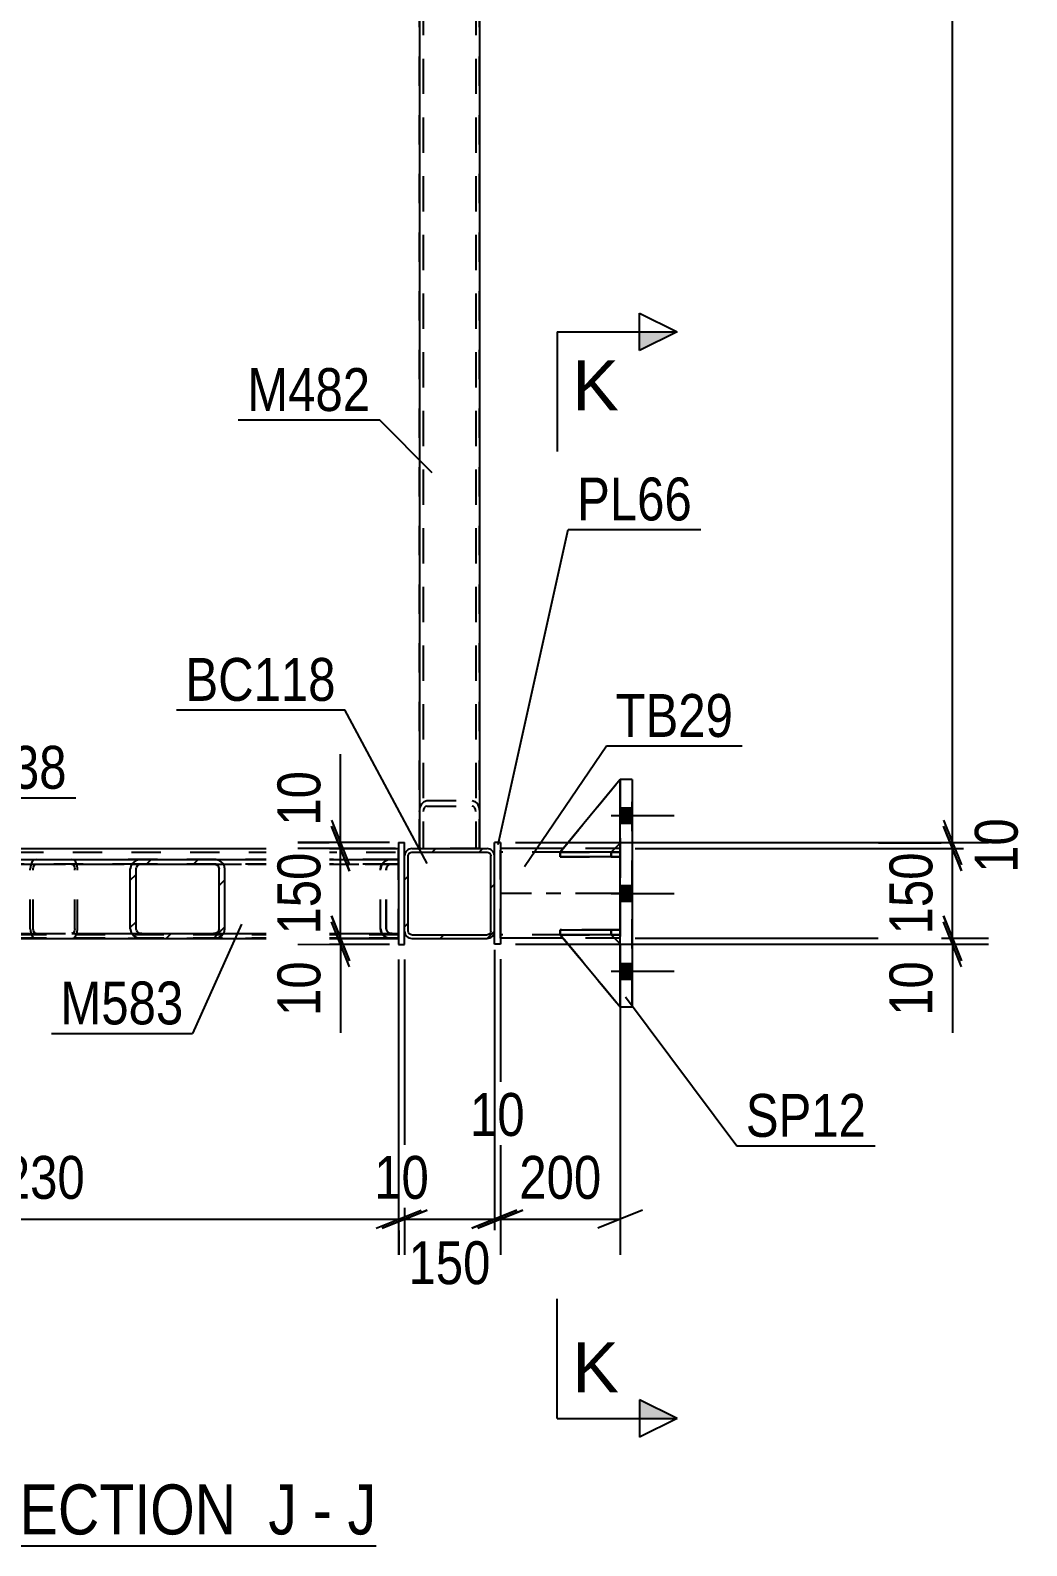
# Model space of a CAD drawing. Header units: millimetres. Extents: x -815 to 374, y -743 to 98.
# Drawn here: x 55.1 to 121.6, y -500.2 to -399 of the extents above; entities that cross this region are included whole.
import ezdxf

# ---------------------------------------------------------------- set-up
doc = ezdxf.new("R2010")
doc.units = ezdxf.units.MM
doc.linetypes.add('DXK_LINE_DOT2', pattern=[3.9198, 1.9599, -1.9599])
doc.linetypes.add('DXK_LINE_DOT3', pattern=[5.9187, 2.979, -0.9799, 0.9799, -0.9799])
doc.styles.add('Arial', font='ARIAL.TTF', dxfattribs={"height": 0.2})
doc.styles.add('Arial Narrow', font='ARIALN.TTF', dxfattribs={"height": 0.2})

# ---------------------------------------------------------------- blocks, each defined once
blk = doc.blocks.new('Unknown-232933173-20 - 12303')
at = {"color": 6, "linetype": 'Continuous'}
blk.add_line((51.8, -500.19), (78.17, -500.19), dxfattribs=at)
at = {"color": 0, "linetype": 'Continuous'}
for points in [[(69.91, -499.44), (69.91, -495.94), (51.8, -495.94), (51.8, -499.44)], [(72.87, -499.44), (72.87, -495.94), (70.96, -495.94), (70.96, -499.44)], [(75.2, -499.44), (75.2, -495.94), (73.92, -495.94), (73.92, -499.44)], [(78.17, -499.44), (78.17, -495.94), (76.25, -495.94), (76.25, -499.44)]]:
    blk.add_wipeout(points, dxfattribs=at)
at = {"color": 7, "linetype": 'Continuous', "style": 'Arial Narrow'}
for s, p in [('SECTION ', (51.8, -499.44)), ('J', (70.96, -499.44)), ('J', (76.25, -499.44)), ('-', (73.92, -499.44))]:
    blk.add_text(s, height=3.34, dxfattribs=at).set_placement(p)
blk = doc.blocks.new('Bolt-232933173-12363 - 12303')
at = {"linetype": 'Continuous'}
for points in [[(95.26, -451.94), (95.26, -450.9), (94.46, -450.9), (94.46, -451.94)], [(95.26, -451.94), (95.26, -450.9), (94.46, -450.9), (94.46, -451.94)], [(95.26, -451.94), (95.26, -450.9), (94.46, -450.9), (94.46, -451.94)], [(95.26, -457.14), (95.26, -456.1), (94.46, -456.1), (94.46, -457.14)], [(95.26, -457.14), (95.26, -456.1), (94.46, -456.1), (94.46, -457.14)], [(95.26, -462.34), (95.26, -461.3), (94.46, -461.3), (94.46, -462.34)], [(95.26, -462.34), (95.26, -461.3), (94.46, -461.3), (94.46, -462.34)], [(95.26, -462.34), (95.26, -461.3), (94.46, -461.3), (94.46, -462.34)]]:
    blk.add_hatch(color=1, dxfattribs=at).paths.add_polyline_path(points)
at = {"color": 1, "linetype": 'Continuous'}
for p, q in [((93.86, -451.42), (98.06, -451.42)), ((93.86, -451.42), (98.06, -451.42)), ((93.86, -451.42), (98.06, -451.42)), ((94.46, -450.9), (95.26, -450.9)), ((94.46, -450.9), (95.26, -450.9)), ((94.46, -450.9), (95.26, -450.9)), ((94.46, -451.94), (95.26, -451.94)), ((94.46, -451.94), (95.26, -451.94)), ((94.46, -451.94), (95.26, -451.94)), ((94.46, -456.1), (95.26, -456.1)), ((94.46, -456.1), (95.26, -456.1)), ((93.86, -456.62), (98.06, -456.62)), ((93.86, -456.62), (98.06, -456.62)), ((94.46, -457.14), (95.26, -457.14)), ((94.46, -457.14), (95.26, -457.14)), ((94.46, -461.3), (95.26, -461.3)), ((94.46, -461.3), (95.26, -461.3)), ((94.46, -461.3), (95.26, -461.3)), ((93.86, -461.82), (98.06, -461.82)), ((93.86, -461.82), (98.06, -461.82)), ((93.86, -461.82), (98.06, -461.82)), ((94.46, -462.34), (95.26, -462.34)), ((94.46, -462.34), (95.26, -462.34)), ((94.46, -462.34), (95.26, -462.34))]:
    blk.add_line(p, q, dxfattribs=at)
blk = doc.blocks.new('Part-232933173-12570 - 12303')
at = {"color": 2, "linetype": 'Continuous'}
for p, q in [((95.26, -449.02), (94.46, -449.02)), ((94.46, -464.22), (94.46, -449.02)), ((95.26, -449.02), (95.26, -464.22)), ((95.26, -464.22), (94.46, -464.22))]:
    blk.add_line(p, q, dxfattribs=at)
at = {"color": 7, "linetype": 'DXK_LINE_DOT2'}
for p, q in [((94.46, -449.02), (94.46, -464.22)), ((95.26, -464.22), (95.26, -449.02))]:
    blk.add_line(p, q, dxfattribs=at)
blk = doc.blocks.new('Part-232933173-12398 - 12303')
at = {"linetype": 'Continuous'}
h = blk.add_hatch(dxfattribs=at)
h.set_pattern_fill('', scale=0.7, style=0, pattern_type=0)
h.set_pattern_definition([(45, (67.2905, -459.6259), (-1.57154, 1.57154), [])])
h.paths.add_polyline_path([(62.5, -459.63), (67.29, -459.63), (67.58, -459.58), (67.83, -459.44), (68, -459.23), (68.06, -458.99), (68.06, -454.99), (68, -454.74), (67.83, -454.53), (67.58, -454.39), (67.29, -454.35), (62.5, -454.35), (62.21, -454.39), (61.96, -454.53), (61.8, -454.74), (61.74, -454.99), (61.74, -458.99), (61.8, -459.23), (61.96, -459.44), (62.21, -459.58)])
h.paths.add_polyline_path([(62.15, -459.11), (62.12, -458.99), (62.12, -454.99), (62.15, -454.86), (62.23, -454.76), (62.36, -454.69), (62.5, -454.67), (67.29, -454.67), (67.44, -454.69), (67.56, -454.76), (67.64, -454.86), (67.67, -454.99), (67.67, -458.99), (67.64, -459.11), (67.56, -459.21), (67.44, -459.28), (67.29, -459.31), (62.5, -459.31), (62.36, -459.28), (62.23, -459.21)])
at = {"color": 2, "linetype": 'Continuous'}
for p, q in [((30.46, -454.35), (42.83, -454.35)), ((54.68, -454.35), (62.5, -454.35)), ((62.5, -454.35), (62.21, -454.39)), ((62.5, -454.35), (67.29, -454.35)), ((67.58, -454.39), (67.29, -454.35)), ((61.8, -454.74), (61.74, -454.99)), ((61.74, -458.99), (61.74, -454.99)), ((62.12, -454.99), (62.15, -454.86)), ((62.12, -458.99), (62.12, -454.99)), ((62.36, -454.69), (62.5, -454.67)), ((62.5, -454.67), (67.29, -454.67)), ((67.29, -454.67), (67.44, -454.69)), ((67.64, -454.86), (67.67, -454.99)), ((67.67, -458.99), (67.67, -454.99)), ((68.06, -454.99), (68, -454.74)), ((68.06, -458.99), (68.06, -454.99)), ((61.74, -458.99), (61.8, -459.23)), ((62.15, -459.11), (62.12, -458.99)), ((62.5, -459.31), (62.36, -459.28)), ((62.5, -459.31), (67.29, -459.31)), ((67.44, -459.28), (67.29, -459.31)), ((67.67, -458.99), (67.64, -459.11)), ((68, -459.23), (68.06, -458.99)), ((30.46, -459.63), (42.83, -459.63)), ((54.68, -459.63), (62.5, -459.63)), ((62.21, -459.58), (62.5, -459.63)), ((62.5, -459.63), (67.29, -459.63)), ((67.29, -459.63), (67.58, -459.58))]:
    blk.add_line(p, q, dxfattribs=at)
at = {"color": 7, "linetype": 'DXK_LINE_DOT2'}
for p, q in [((30.46, -454.35), (30.46, -459.63)), ((30.46, -454.35), (67.29, -454.35)), ((30.91, -454.35), (31.2, -454.39)), ((42.83, -454.35), (54.68, -454.35)), ((62.5, -454.67), (30.46, -454.67)), ((30.46, -454.67), (30.46, -454.67)), ((30.46, -454.67), (30.91, -454.67)), ((30.91, -454.67), (67.29, -454.67)), ((31.05, -454.69), (30.91, -454.67)), ((31.29, -454.99), (31.26, -454.86)), ((31.29, -458.99), (31.29, -454.99)), ((31.62, -454.74), (31.67, -454.99)), ((31.67, -458.99), (31.67, -454.99)), ((30.46, -459.31), (67.29, -459.31)), ((30.46, -459.31), (62.5, -459.31)), ((30.91, -459.31), (31.05, -459.28)), ((31.26, -459.11), (31.29, -458.99)), ((31.67, -458.99), (31.62, -459.23)), ((30.46, -459.63), (30.91, -459.63)), ((31.2, -459.58), (30.91, -459.63)), ((30.91, -459.63), (67.29, -459.63)), ((42.83, -459.63), (54.68, -459.63))]:
    blk.add_line(p, q, dxfattribs=at)
for centre, radius, start, end in [((30.98, -455.08), 0.716, 27.9463, 72.2988), ((30.95, -455.03), 0.358, 27.9463, 72.2988), ((30.98, -458.9), 0.716, 287.7012, 332.0537)]:
    blk.add_arc(centre, radius, start, end, dxfattribs=at)
at = {"color": 2, "linetype": 'Continuous'}
for centre, radius, start, end in [((62.43, -455.08), 0.716, 107.7012, 152.0537), ((67.37, -455.08), 0.716, 27.9463, 72.2988), ((62.46, -455.03), 0.358, 107.7012, 152.0537), ((67.33, -455.03), 0.358, 27.9463, 72.2988), ((62.43, -458.9), 0.716, 207.9463, 252.2988), ((62.46, -458.94), 0.358, 207.9463, 252.2988), ((67.33, -458.94), 0.358, 287.7012, 332.0537), ((67.37, -458.9), 0.716, 287.7012, 332.0537)]:
    blk.add_arc(centre, radius, start, end, dxfattribs=at)
blk = doc.blocks.new('Part-232933173-12400 - 12303')
at = {"color": 7, "linetype": 'DXK_LINE_DOT2'}
for p, q in [((79.23, -454.35), (60.87, -454.35)), ((65.66, -454.35), (79.66, -454.35)), ((79.23, -454.35), (78.93, -454.39)), ((79.66, -454.35), (79.23, -454.35)), ((79.66, -459.63), (79.66, -454.35)), ((79.23, -454.67), (60.87, -454.67)), ((65.66, -454.67), (79.66, -454.67)), ((78.52, -454.74), (78.46, -454.99)), ((78.46, -458.99), (78.46, -454.99)), ((78.84, -454.99), (78.87, -454.86)), ((78.84, -458.99), (78.84, -454.99)), ((79.08, -454.69), (79.23, -454.67)), ((79.66, -454.67), (79.23, -454.67)), ((79.66, -454.67), (79.66, -454.67)), ((60.87, -459.31), (79.66, -459.31)), ((65.66, -459.31), (79.66, -459.31)), ((78.46, -458.99), (78.52, -459.23)), ((78.87, -459.11), (78.84, -458.99)), ((79.23, -459.31), (79.08, -459.28)), ((79.23, -459.63), (60.87, -459.63)), ((65.66, -459.63), (79.66, -459.63)), ((78.93, -459.58), (78.99, -459.59)), ((78.99, -459.59), (79.23, -459.63)), ((79.66, -459.63), (79.23, -459.63)), ((79.66, -459.63), (79.66, -459.63))]:
    blk.add_line(p, q, dxfattribs=at)
for centre, radius, start, end in [((79.15, -455.08), 0.716, 107.7012, 152.0537), ((79.19, -455.03), 0.358, 107.7012, 152.0537), ((79.15, -458.9), 0.716, 207.9463, 252.2988), ((79.19, -458.94), 0.358, 207.9463, 252.2988)]:
    blk.add_arc(centre, radius, start, end, dxfattribs=at)
blk = doc.blocks.new('Part-232933173-12408 - 12303')
at = {"color": 2, "linetype": 'Continuous'}
blk.add_line((30.46, -453.62), (79.66, -453.62), dxfattribs=at)
at = {"color": 7, "linetype": 'DXK_LINE_DOT2'}
for p, q in [((30.46, -453.62), (30.46, -453.62)), ((30.46, -453.62), (30.46, -453.62)), ((30.46, -459.62), (30.46, -453.62)), ((30.46, -459.62), (30.46, -453.62)), ((30.46, -453.86), (79.66, -453.86)), ((79.66, -453.62), (79.66, -453.62)), ((79.66, -453.62), (79.66, -459.62)), ((79.66, -459.62), (79.66, -453.62)), ((79.66, -453.86), (79.66, -453.86)), ((79.66, -459.38), (30.46, -459.38)), ((79.66, -459.38), (79.66, -459.38)), ((79.66, -459.62), (30.46, -459.62)), ((79.66, -459.62), (79.66, -459.62))]:
    blk.add_line(p, q, dxfattribs=at)
blk = doc.blocks.new('Part-232933173-12413 - 12303')
at = {"color": 7, "linetype": 'DXK_LINE_DOT2'}
for p, q in [((81.06, -453.63), (81.06, -369.51)), ((81.3, -369.51), (81.3, -453.63)), ((84.82, -369.51), (84.82, -453.63)), ((85.06, -453.63), (85.06, -369.51)), ((81.06, -453.63), (85.06, -453.63))]:
    blk.add_line(p, q, dxfattribs=at)
blk = doc.blocks.new('Part-232933173-12557 - 12303')
at = {"color": 2, "linetype": 'Continuous'}
for p, q in [((86.06, -453.22), (86.06, -453.22)), ((86.46, -453.22), (86.06, -453.22)), ((86.06, -454.11), (86.06, -453.22)), ((86.46, -453.22), (86.46, -453.22)), ((86.46, -453.22), (86.46, -460.02)), ((86.06, -460.02), (86.06, -459.15)), ((86.06, -460.02), (86.06, -460.02)), ((86.46, -460.02), (86.06, -460.02)), ((86.46, -460.02), (86.46, -460.02))]:
    blk.add_line(p, q, dxfattribs=at)
at = {"color": 7, "linetype": 'DXK_LINE_DOT2'}
for p, q in [((86.06, -460.02), (86.06, -453.22)), ((86.46, -453.22), (86.46, -460.02)), ((86.06, -459.15), (86.06, -454.11))]:
    blk.add_line(p, q, dxfattribs=at)
blk = doc.blocks.new('Part-232933173-12422 - 12303')
at = {"color": 7, "linetype": 'DXK_LINE_DOT2'}
for p, q in [((81.3, -334.63), (81.3, -453.63)), ((84.82, -334.63), (84.82, -453.63)), ((81.06, -451.16), (81.1, -450.88)), ((81.1, -450.88), (81.2, -450.64)), ((81.2, -450.64), (81.36, -450.48)), ((81.32, -451.02), (81.3, -451.16)), ((81.37, -450.9), (81.32, -451.02)), ((81.36, -450.48), (81.54, -450.42)), ((81.45, -450.82), (81.37, -450.9)), ((81.54, -450.79), (81.45, -450.82)), ((81.54, -450.42), (84.58, -450.42)), ((81.54, -450.79), (84.58, -450.79)), ((84.58, -450.42), (84.76, -450.48)), ((84.67, -450.82), (84.58, -450.79)), ((84.75, -450.9), (84.67, -450.82)), ((84.8, -451.02), (84.75, -450.9)), ((84.76, -450.48), (84.92, -450.64)), ((84.82, -451.16), (84.8, -451.02)), ((84.92, -450.64), (85.02, -450.88)), ((85.02, -450.88), (85.06, -451.16)), ((85.06, -453.63), (81.06, -453.63))]:
    blk.add_line(p, q, dxfattribs=at)
at = {"color": 2, "linetype": 'Continuous'}
for p, q in [((81.06, -385.21), (81.06, -453.63)), ((85.06, -385.21), (85.06, -453.63))]:
    blk.add_line(p, q, dxfattribs=at)
blk = doc.blocks.new('Part-232933173-12564 - 12303')
at = {"color": 7, "linetype": 'DXK_LINE_DOT2'}
for p, q in [((90.46, -459.38), (90.46, -459.06)), ((90.46, -459.06), (93.86, -459.06)), ((94.46, -459.06), (90.46, -459.06)), ((93.86, -459.38), (90.46, -459.38)), ((90.46, -459.38), (94.46, -459.38)), ((93.86, -459.38), (93.86, -459.06)), ((93.86, -459.06), (94.46, -459.06)), ((94.46, -459.38), (93.86, -459.38)), ((94.46, -459.38), (94.46, -459.06)), ((94.46, -459.38), (94.46, -459.06)), ((94.46, -459.06), (94.46, -459.06)), ((94.46, -459.38), (94.46, -459.38))]:
    blk.add_line(p, q, dxfattribs=at)
blk = doc.blocks.new('Part-232933173-12470 - 12303')
at = {"color": 7, "linetype": 'DXK_LINE_DOT2'}
for p, q in [((55.3, -454.39), (55.17, -454.53)), ((55.44, -454.35), (55.3, -454.39)), ((55.44, -454.35), (79.66, -454.35)), ((55.44, -454.35), (57.84, -454.35)), ((57.84, -454.35), (67.29, -454.35)), ((57.98, -454.39), (57.84, -454.35)), ((58.11, -454.53), (57.98, -454.39)), ((78.92, -454.39), (79.21, -454.35)), ((79.66, -454.35), (79.66, -454.35)), ((79.66, -459.63), (79.66, -454.35)), ((55.09, -454.74), (55.06, -454.99)), ((55.06, -458.99), (55.06, -454.99)), ((55.17, -454.53), (55.09, -454.74)), ((55.25, -454.99), (55.27, -454.86)), ((55.25, -458.99), (55.25, -454.99)), ((55.27, -454.86), (55.31, -454.76)), ((55.31, -454.76), (55.37, -454.69)), ((55.37, -454.69), (55.44, -454.67)), ((55.44, -454.67), (57.84, -454.67)), ((55.44, -454.67), (79.66, -454.67)), ((57.84, -454.67), (79.66, -454.67)), ((57.84, -454.67), (57.91, -454.69)), ((57.91, -454.69), (57.97, -454.76)), ((57.97, -454.76), (58.01, -454.86)), ((58.01, -454.86), (58.03, -454.99)), ((58.03, -458.99), (58.03, -454.99)), ((58.19, -454.74), (58.11, -454.53)), ((58.22, -454.99), (58.19, -454.74)), ((58.22, -458.99), (58.22, -454.99)), ((78.44, -454.99), (78.5, -454.74)), ((78.44, -458.99), (78.44, -454.99)), ((78.86, -454.86), (78.83, -454.99)), ((78.83, -458.99), (78.83, -454.99)), ((79.21, -454.67), (79.06, -454.69)), ((55.06, -458.99), (55.09, -459.23)), ((55.09, -459.23), (55.17, -459.44)), ((55.17, -459.44), (55.3, -459.58)), ((55.27, -459.11), (55.25, -458.99)), ((55.31, -459.21), (55.27, -459.11)), ((55.37, -459.28), (55.31, -459.21)), ((55.44, -459.31), (55.37, -459.28)), ((55.44, -459.31), (57.84, -459.31)), ((55.44, -459.31), (79.66, -459.31)), ((57.91, -459.28), (57.84, -459.31)), ((57.84, -459.31), (79.66, -459.31)), ((57.97, -459.21), (57.91, -459.28)), ((58.01, -459.11), (57.97, -459.21)), ((57.98, -459.58), (58.11, -459.44)), ((58.03, -458.99), (58.01, -459.11)), ((58.11, -459.44), (58.19, -459.23)), ((58.19, -459.23), (58.22, -458.99)), ((78.5, -459.23), (78.44, -458.99)), ((78.83, -458.99), (78.86, -459.11)), ((79.06, -459.28), (79.21, -459.31)), ((55.3, -459.58), (55.44, -459.63)), ((55.44, -459.63), (79.66, -459.63)), ((55.44, -459.63), (57.84, -459.63)), ((57.84, -459.63), (57.98, -459.58)), ((57.84, -459.63), (67.29, -459.63)), ((79.21, -459.63), (78.92, -459.58))]:
    blk.add_line(p, q, dxfattribs=at)
at = {"color": 2, "linetype": 'Continuous'}
for p, q in [((67.29, -454.35), (79.66, -454.35)), ((67.29, -459.63), (79.66, -459.63))]:
    blk.add_line(p, q, dxfattribs=at)
at = {"color": 7, "linetype": 'DXK_LINE_DOT2'}
for centre, radius, start, end in [((79.14, -455.08), 0.716, 107.7012, 152.0537), ((79.17, -455.03), 0.358, 107.7012, 152.0537), ((79.14, -458.9), 0.716, 207.9463, 252.2988), ((79.17, -458.94), 0.358, 207.9463, 252.2988)]:
    blk.add_arc(centre, radius, start, end, dxfattribs=at)
blk = doc.blocks.new('Part-232933173-12561 - 12303')
at = {"color": 2, "linetype": 'Continuous'}
for p, q in [((94.46, -449.02), (90.46, -453.87)), ((93.86, -453.86), (94.46, -453.27)), ((90.79, -453.87), (90.46, -453.87)), ((90.46, -453.87), (90.46, -453.87))]:
    blk.add_line(p, q, dxfattribs=at)
at = {"color": 7, "linetype": 'DXK_LINE_DOT2'}
for p, q in [((90.46, -453.87), (94.46, -449.02)), ((94.46, -453.27), (94.46, -449.02)), ((93.86, -453.87), (94.46, -453.27)), ((93.86, -453.87), (90.46, -453.87)), ((93.86, -453.87), (90.79, -453.87)), ((93.86, -453.87), (93.86, -453.86)), ((93.86, -453.87), (93.86, -453.87))]:
    blk.add_line(p, q, dxfattribs=at)
blk = doc.blocks.new('Part-232933173-12502 - 12303')
at = {"color": 2, "linetype": 'Continuous'}
for p, q in [((79.66, -453.23), (80.06, -453.23)), ((79.66, -453.23), (79.66, -460.03)), ((80.06, -454.11), (80.06, -453.23)), ((80.06, -460.03), (80.06, -459.15)), ((79.66, -460.03), (80.06, -460.03))]:
    blk.add_line(p, q, dxfattribs=at)
at = {"color": 7, "linetype": 'DXK_LINE_DOT2'}
for p, q in [((79.66, -453.23), (80.06, -453.23)), ((80.06, -459.15), (80.06, -454.11)), ((79.66, -460.03), (80.06, -460.03))]:
    blk.add_line(p, q, dxfattribs=at)
blk = doc.blocks.new('Part-232933173-12562 - 12303')
at = {"color": 2, "linetype": 'Continuous'}
for p, q in [((90.46, -459.06), (94.46, -459.06)), ((90.46, -459.06), (90.46, -459.38)), ((94.46, -459.38), (90.46, -459.38)), ((94.46, -459.06), (94.46, -459.06)), ((94.46, -459.06), (94.46, -459.38)), ((94.46, -459.38), (94.46, -459.38))]:
    blk.add_line(p, q, dxfattribs=at)
at = {"color": 7, "linetype": 'DXK_LINE_DOT2'}
for p, q in [((93.86, -459.06), (90.46, -459.06)), ((90.46, -459.38), (93.86, -459.38)), ((94.46, -459.06), (93.86, -459.06)), ((93.86, -459.06), (93.86, -459.38)), ((93.86, -459.38), (94.46, -459.38)), ((94.46, -459.06), (94.46, -459.38))]:
    blk.add_line(p, q, dxfattribs=at)
blk = doc.blocks.new('Part-232933173-12542 - 12303')
at = {"color": 2, "linetype": 'Continuous'}
for p, q in [((90.66, -453.62), (86.46, -453.62)), ((94.46, -453.62), (94.1, -453.62)), ((90.66, -459.62), (86.46, -459.62)), ((94.46, -459.62), (94.1, -459.62))]:
    blk.add_line(p, q, dxfattribs=at)
at = {"color": 7, "linetype": 'DXK_LINE_DOT2'}
for p, q in [((86.46, -453.62), (86.46, -453.62)), ((86.46, -453.62), (86.46, -453.62)), ((86.46, -459.62), (86.46, -453.62)), ((86.46, -459.62), (86.46, -453.62)), ((94.46, -453.86), (86.46, -453.86)), ((94.1, -453.62), (90.66, -453.62)), ((94.46, -453.62), (94.46, -453.62)), ((94.46, -453.62), (94.46, -459.62)), ((94.46, -459.62), (94.46, -453.62)), ((94.46, -453.86), (94.46, -453.86)), ((94.46, -459.38), (86.46, -459.38)), ((94.46, -459.38), (94.46, -459.38)), ((86.46, -459.62), (86.46, -459.62)), ((94.1, -459.62), (90.66, -459.62)), ((94.46, -459.62), (94.46, -459.62))]:
    blk.add_line(p, q, dxfattribs=at)
at = {"color": 7, "linetype": 'DXK_LINE_DOT3'}
blk.add_line((94.46, -456.62), (86.46, -456.62), dxfattribs=at)
blk = doc.blocks.new('Part-232933173-12558 - 12303')
at = {"color": 7, "linetype": 'DXK_LINE_DOT2'}
for p, q in [((90.46, -459.39), (93.86, -459.39)), ((94.46, -464.22), (90.46, -459.39)), ((90.46, -459.39), (90.46, -459.39)), ((93.86, -459.39), (90.46, -459.39)), ((90.46, -459.39), (94.46, -464.22)), ((93.86, -459.39), (94.46, -459.99)), ((93.86, -459.39), (93.86, -459.39)), ((94.46, -459.99), (93.86, -459.39)), ((94.46, -459.99), (94.46, -464.22))]:
    blk.add_line(p, q, dxfattribs=at)
blk = doc.blocks.new('Part-232933173-12559 - 12303')
at = {"color": 2, "linetype": 'Continuous'}
for p, q in [((90.46, -459.39), (90.46, -459.39)), ((93.86, -459.39), (90.46, -459.39)), ((94.46, -464.22), (90.46, -459.39)), ((93.86, -459.39), (93.86, -459.39)), ((94.46, -459.99), (93.86, -459.39))]:
    blk.add_line(p, q, dxfattribs=at)
at = {"color": 7, "linetype": 'DXK_LINE_DOT2'}
for p, q in [((90.46, -459.39), (93.86, -459.39)), ((94.46, -464.22), (90.46, -459.39)), ((93.86, -459.39), (94.46, -459.99)), ((94.46, -459.99), (94.46, -464.22))]:
    blk.add_line(p, q, dxfattribs=at)
blk = doc.blocks.new('Part-232933173-12560 - 12303')
at = {"color": 7, "linetype": 'DXK_LINE_DOT2'}
for p, q in [((94.46, -449.02), (90.46, -453.87)), ((90.46, -453.87), (94.46, -449.02)), ((94.46, -453.27), (94.46, -449.02)), ((93.86, -453.87), (94.46, -453.27)), ((94.46, -453.27), (93.86, -453.87)), ((90.46, -453.87), (93.86, -453.87)), ((90.46, -453.87), (90.46, -453.87)), ((93.86, -453.87), (90.46, -453.87)), ((93.86, -453.87), (93.86, -453.87))]:
    blk.add_line(p, q, dxfattribs=at)
blk = doc.blocks.new('Part-232933173-12563 - 12303')
at = {"color": 2, "linetype": 'Continuous'}
for p, q in [((90.46, -453.86), (90.46, -453.86)), ((90.46, -453.86), (90.46, -454.18)), ((94.46, -454.18), (90.46, -454.18)), ((94.46, -453.86), (90.79, -453.86)), ((94.46, -453.86), (94.46, -453.86)), ((94.46, -453.86), (94.46, -454.18)), ((94.46, -454.18), (94.46, -454.18))]:
    blk.add_line(p, q, dxfattribs=at)
at = {"color": 7, "linetype": 'DXK_LINE_DOT2'}
for p, q in [((90.79, -453.86), (90.46, -453.86)), ((93.86, -453.86), (90.46, -453.86)), ((90.46, -454.18), (93.86, -454.18)), ((94.46, -453.86), (93.86, -453.86)), ((93.86, -453.86), (93.86, -454.18)), ((93.86, -454.18), (94.46, -454.18)), ((94.46, -453.86), (94.46, -454.18))]:
    blk.add_line(p, q, dxfattribs=at)
blk = doc.blocks.new('Part-232933173-12565 - 12303')
at = {"color": 7, "linetype": 'DXK_LINE_DOT2'}
for p, q in [((90.46, -454.18), (90.46, -453.86)), ((90.46, -453.86), (93.86, -453.86)), ((94.46, -453.86), (90.46, -453.86)), ((93.86, -454.18), (90.46, -454.18)), ((90.46, -454.18), (94.46, -454.18)), ((93.86, -454.18), (93.86, -453.86)), ((93.86, -453.86), (94.46, -453.86)), ((94.46, -454.18), (93.86, -454.18)), ((94.46, -454.18), (94.46, -453.86)), ((94.46, -454.18), (94.46, -453.86)), ((94.46, -453.86), (94.46, -453.86)), ((94.46, -454.18), (94.46, -454.18))]:
    blk.add_line(p, q, dxfattribs=at)
blk = doc.blocks.new('Part-232933173-12585 - 12303')
at = {"linetype": 'Continuous'}
h = blk.add_hatch(dxfattribs=at)
h.set_pattern_fill('', scale=0.7, style=0, pattern_type=0)
h.set_pattern_definition([(45, (85.5793, -459.6268), (-1.57154, 1.57154), [])])
h.paths.add_polyline_path([(80.54, -459.63), (85.58, -459.63), (85.76, -459.59), (85.92, -459.49), (86.02, -459.33), (86.06, -459.15), (86.06, -454.11), (86.02, -453.92), (85.92, -453.77), (85.76, -453.66), (85.58, -453.63), (80.54, -453.63), (80.36, -453.66), (80.2, -453.77), (80.1, -453.92), (80.06, -454.11), (80.06, -459.15), (80.1, -459.33), (80.2, -459.49), (80.36, -459.59)])
h.paths.add_polyline_path([(80.32, -459.24), (80.3, -459.15), (80.3, -454.11), (80.32, -454.01), (80.37, -453.94), (80.45, -453.89), (80.54, -453.87), (85.58, -453.87), (85.67, -453.89), (85.75, -453.94), (85.8, -454.01), (85.82, -454.11), (85.82, -459.15), (85.8, -459.24), (85.75, -459.32), (85.67, -459.37), (85.58, -459.39), (80.54, -459.39), (80.45, -459.37), (80.37, -459.32)])
at = {"color": 2, "linetype": 'Continuous'}
for p, q in [((80.1, -453.92), (80.06, -454.11)), ((80.06, -454.11), (80.06, -454.11)), ((80.06, -459.15), (80.06, -454.11)), ((80.3, -454.11), (80.32, -454.01)), ((80.3, -454.11), (80.3, -454.11)), ((80.3, -459.15), (80.3, -454.11)), ((80.32, -454.01), (80.37, -453.94)), ((80.54, -453.63), (80.36, -453.66)), ((80.37, -453.94), (80.45, -453.89)), ((80.45, -453.89), (80.54, -453.87)), ((80.54, -453.63), (80.54, -453.63)), ((80.54, -453.63), (85.58, -453.63)), ((80.54, -453.87), (80.54, -453.87)), ((80.54, -453.87), (85.58, -453.87)), ((85.58, -453.63), (85.58, -453.63)), ((85.76, -453.66), (85.58, -453.63)), ((85.58, -453.87), (85.58, -453.87)), ((85.58, -453.87), (85.67, -453.89)), ((85.67, -453.89), (85.75, -453.94)), ((85.75, -453.94), (85.8, -454.01)), ((85.8, -454.01), (85.82, -454.11)), ((85.82, -454.11), (85.82, -454.11)), ((85.82, -459.15), (85.82, -454.11)), ((86.06, -454.11), (86.02, -453.92)), ((86.06, -454.11), (86.06, -454.11)), ((86.06, -459.15), (86.06, -454.11)), ((80.06, -459.15), (80.06, -459.15)), ((80.06, -459.15), (80.1, -459.33)), ((80.3, -459.15), (80.3, -459.15)), ((80.32, -459.24), (80.3, -459.15)), ((80.37, -459.32), (80.32, -459.24)), ((80.45, -459.37), (80.37, -459.32)), ((80.54, -459.39), (80.45, -459.37)), ((80.54, -459.39), (80.54, -459.39)), ((80.54, -459.39), (85.58, -459.39)), ((85.67, -459.37), (85.58, -459.39)), ((85.58, -459.39), (85.58, -459.39)), ((85.75, -459.32), (85.67, -459.37)), ((85.8, -459.24), (85.75, -459.32)), ((85.82, -459.15), (85.8, -459.24)), ((85.82, -459.15), (85.82, -459.15)), ((86.02, -459.33), (86.06, -459.15)), ((86.06, -459.15), (86.06, -459.15)), ((80.36, -459.59), (80.54, -459.63)), ((80.54, -459.63), (80.54, -459.63)), ((80.54, -459.63), (85.58, -459.63)), ((85.58, -459.63), (85.76, -459.59)), ((85.58, -459.63), (85.58, -459.63))]:
    blk.add_line(p, q, dxfattribs=at)
for centre, start, end in [((80.54, -454.11), 112.5, 157.5), ((85.58, -454.11), 22.5, 67.5), ((80.54, -459.15), 202.5, 247.5), ((85.58, -459.15), 292.5, 337.5)]:
    blk.add_arc(centre, 0.48, start, end, dxfattribs=at)
blk = doc.blocks.new('StraightDimension-232933173-12679 - 12303')
at = {"color": 7, "linetype": 'Continuous'}
for p, q in [((75.18, -458.13), (76.38, -461.13)), ((76.38, -461.53), (75.18, -458.53)), ((78.66, -459.63), (72.93, -459.63)), ((79.06, -460.03), (72.93, -460.03)), ((75.78, -460.03), (75.78, -459.63)), ((75.78, -460.03), (75.78, -465.93)), ((75.78, -460.03), (75.78, -465.93))]:
    blk.add_line(p, q, dxfattribs=at)
at = {"color": 0}
blk.add_wipeout([(75.03, -460.55), (70.83, -460.55), (70.83, -465.41), (75.03, -465.41)], dxfattribs=at)
at = {"color": 3, "style": 'Arial Narrow'}
blk.add_text('10', height=2.863, rotation=90.0002, dxfattribs=at).set_placement((74.43, -464.81))
blk = doc.blocks.new('StraightDimension-232933173-12691 - 12303')
at = {"color": 7, "linetype": 'Continuous'}
for p, q in [((75.18, -452.13), (76.38, -455.13)), ((79.46, -453.63), (72.93, -453.63)), ((75.78, -459.63), (75.78, -453.63)), ((76.38, -461.13), (75.18, -458.13)), ((78.66, -459.63), (72.93, -459.63))]:
    blk.add_line(p, q, dxfattribs=at)
at = {"color": 0}
blk.add_wipeout([(75.03, -453.28), (70.83, -453.28), (70.83, -459.97), (75.03, -459.97)], dxfattribs=at)
at = {"color": 3, "style": 'Arial Narrow'}
blk.add_text('150', height=2.863, rotation=90.0002, dxfattribs=at).set_placement((74.43, -459.37))
blk = doc.blocks.new('StraightDimension-232933173-12704 - 12303')
at = {"color": 7, "linetype": 'Continuous'}
for p, q in [((75.78, -453.23), (75.78, -447.32)), ((75.78, -453.23), (75.78, -447.32)), ((75.18, -451.73), (76.38, -454.73)), ((76.38, -455.13), (75.18, -452.13)), ((79.06, -453.23), (72.93, -453.23)), ((75.78, -453.63), (75.78, -453.23)), ((79.46, -453.63), (72.93, -453.63))]:
    blk.add_line(p, q, dxfattribs=at)
at = {"color": 0}
blk.add_wipeout([(75.03, -447.85), (70.83, -447.85), (70.83, -452.7), (75.03, -452.7)], dxfattribs=at)
at = {"color": 3, "style": 'Arial Narrow'}
blk.add_text('10', height=2.863, rotation=90.0002, dxfattribs=at).set_placement((74.43, -452.1))
blk = doc.blocks.new('StraightDimension-232933173-12863 - 12303')
at = {"color": 7, "linetype": 'Continuous'}
for p, q in [((116.06, -458.12), (117.26, -461.12)), ((117.26, -461.52), (116.06, -458.52)), ((87.46, -460.02), (119.06, -460.02)), ((95.46, -459.62), (119.06, -459.62)), ((116.66, -460.02), (116.66, -459.62)), ((116.66, -460.02), (116.66, -465.93)), ((116.66, -460.02), (116.66, -465.93))]:
    blk.add_line(p, q, dxfattribs=at)
at = {"color": 0}
blk.add_wipeout([(115.91, -460.55), (111.71, -460.55), (111.71, -465.4), (115.91, -465.4)], dxfattribs=at)
at = {"color": 3, "style": 'Arial Narrow'}
blk.add_text('10', height=2.863, rotation=90.0002, dxfattribs=at).set_placement((115.31, -464.8))
blk = doc.blocks.new('StraightDimension-232933173-12873 - 12303')
at = {"color": 7, "linetype": 'Continuous'}
for p, q in [((116.06, -452.12), (117.26, -455.12)), ((95.46, -453.62), (119.06, -453.62)), ((116.66, -459.62), (116.66, -453.62)), ((117.26, -461.12), (116.06, -458.12)), ((95.46, -459.62), (119.06, -459.62))]:
    blk.add_line(p, q, dxfattribs=at)
at = {"color": 0}
blk.add_wipeout([(115.91, -453.28), (111.71, -453.28), (111.71, -459.96), (115.91, -459.96)], dxfattribs=at)
at = {"color": 3, "style": 'Arial Narrow'}
blk.add_text('150', height=2.863, rotation=90.0002, dxfattribs=at).set_placement((115.31, -459.36))
blk = doc.blocks.new('StraightDimension-232933173-12883 - 12303')
at = {"color": 7, "linetype": 'Continuous'}
for p, q in [((116.06, -451.72), (117.26, -454.72)), ((117.26, -455.12), (116.06, -452.12)), ((87.46, -453.22), (119.51, -453.22)), ((116.66, -453.62), (116.66, -453.22)), ((95.46, -453.62), (119.51, -453.62))]:
    blk.add_line(p, q, dxfattribs=at)
at = {"color": 0}
blk.add_wipeout([(121.61, -450.99), (117.41, -450.99), (117.41, -455.85), (121.61, -455.85)], dxfattribs=at)
at = {"color": 3, "style": 'Arial Narrow'}
blk.add_text('10', height=2.863, rotation=90.0002, dxfattribs=at).set_placement((121.01, -455.25))
blk = doc.blocks.new('StraightDimension-232933173-12893 - 12303')
at = {"color": 7, "linetype": 'Continuous'}
for p, q in [((116.66, -453.22), (116.66, -328.63)), ((116.06, -451.72), (117.26, -454.72)), ((87.46, -453.22), (119.06, -453.22))]:
    blk.add_line(p, q, dxfattribs=at)
blk = doc.blocks.new('StraightDimension-232933173-19904 - 12303')
at = {"color": 7, "linetype": 'Continuous'}
for p, q in [((86.46, -461.02), (86.46, -480.77)), ((94.46, -460.62), (94.46, -480.77)), ((84.96, -478.97), (87.96, -477.77)), ((86.46, -478.37), (94.46, -478.37)), ((95.96, -477.77), (92.96, -478.97))]:
    blk.add_line(p, q, dxfattribs=at)
at = {"color": 0}
blk.add_wipeout([(93.8, -477.62), (93.8, -473.42), (87.12, -473.42), (87.12, -477.62)], dxfattribs=at)
at = {"color": 3, "style": 'Arial Narrow'}
blk.add_text('200', height=2.863, dxfattribs=at).set_placement((87.72, -477.02))
blk = doc.blocks.new('StraightDimension-232933173-19905 - 12303')
at = {"color": 7, "linetype": 'Continuous'}
for p, q in [((86.06, -460.38), (86.06, -480.77)), ((86.46, -461.02), (86.46, -480.77)), ((84.56, -478.97), (87.56, -477.77)), ((87.96, -477.77), (84.96, -478.97)), ((86.06, -478.37), (86.46, -478.37))]:
    blk.add_line(p, q, dxfattribs=at)
at = {"color": 0}
blk.add_wipeout([(88.69, -473.42), (88.69, -469.22), (83.83, -469.22), (83.83, -473.42)], dxfattribs=at)
at = {"color": 3, "style": 'Arial Narrow'}
blk.add_text('10', height=2.863, dxfattribs=at).set_placement((84.43, -472.82))
blk = doc.blocks.new('StraightDimension-232933173-19906 - 12303')
at = {"color": 7, "linetype": 'Continuous'}
for p, q in [((86.06, -460.38), (86.06, -481.22)), ((80.06, -461.03), (80.06, -481.22)), ((78.56, -478.97), (81.56, -477.77)), ((80.06, -478.37), (86.06, -478.37)), ((87.56, -477.77), (84.56, -478.97))]:
    blk.add_line(p, q, dxfattribs=at)
at = {"color": 0}
blk.add_wipeout([(86.4, -483.32), (86.4, -479.12), (79.72, -479.12), (79.72, -483.32)], dxfattribs=at)
at = {"color": 3, "style": 'Arial Narrow'}
blk.add_text('150', height=2.863, dxfattribs=at).set_placement((80.32, -482.72))
blk = doc.blocks.new('StraightDimension-232933173-19907 - 12303')
at = {"color": 7, "linetype": 'Continuous'}
for p, q in [((79.66, -461.03), (79.66, -480.77)), ((80.06, -461.03), (80.06, -480.77)), ((78.16, -478.97), (81.16, -477.77)), ((81.56, -477.77), (78.56, -478.97)), ((79.66, -478.37), (80.06, -478.37))]:
    blk.add_line(p, q, dxfattribs=at)
at = {"color": 0}
blk.add_wipeout([(82.29, -477.62), (82.29, -473.42), (77.43, -473.42), (77.43, -477.62)], dxfattribs=at)
at = {"color": 3, "style": 'Arial Narrow'}
blk.add_text('10', height=2.863, dxfattribs=at).set_placement((78.03, -477.02))
blk = doc.blocks.new('StraightDimension-232933173-19908 - 12303')
at = {"color": 7, "linetype": 'Continuous'}
for p, q in [((30.46, -461.03), (30.46, -480.77)), ((79.66, -461.03), (79.66, -480.77)), ((31.96, -477.77), (28.96, -478.97)), ((30.46, -478.37), (79.66, -478.37)), ((78.16, -478.97), (81.16, -477.77))]:
    blk.add_line(p, q, dxfattribs=at)
at = {"color": 0}
blk.add_wipeout([(59.32, -477.62), (59.32, -473.42), (50.8, -473.42), (50.8, -477.62)], dxfattribs=at)
at = {"color": 3, "style": 'Arial Narrow'}
blk.add_text('1230', height=2.863, dxfattribs=at).set_placement((51.4, -477.02))
blk = doc.blocks.new('SectionMark-232933173-12902 - 12303')
at = {"linetype": 'Continuous'}
for points in [[(95.76, -420.36), (95.76, -419.11), (98.26, -419.11)], [(95.76, -491.69), (95.76, -490.44), (98.26, -491.69)]]:
    blk.add_hatch(color=6, dxfattribs=at).paths.add_polyline_path(points)
at = {"color": 6, "linetype": 'Continuous'}
for p, q in [((95.76, -420.36), (95.76, -417.86)), ((95.76, -417.86), (98.26, -419.11)), ((90.26, -419.11), (90.26, -427.11)), ((90.26, -419.11), (98.26, -419.11)), ((98.26, -419.11), (95.76, -420.36)), ((90.26, -491.69), (90.26, -483.69)), ((98.26, -491.69), (95.76, -490.44)), ((95.76, -490.44), (95.76, -492.94)), ((90.26, -491.69), (98.26, -491.69)), ((98.26, -491.69), (95.76, -492.94))]:
    blk.add_line(p, q, dxfattribs=at)
at = {"color": 0, "linetype": 'Continuous'}
for points in [[(94.37, -424.36), (94.37, -420.86), (91.26, -420.86), (91.26, -424.36)], [(94.37, -489.94), (94.37, -486.44), (91.26, -486.44), (91.26, -489.94)]]:
    blk.add_wipeout(points, dxfattribs=at)
at = {"color": 3, "linetype": 'Continuous', "style": 'Arial'}
for p in [(91.26, -424.36), (91.26, -489.94)]:
    blk.add_text('K', height=3.34, dxfattribs=at).set_placement(p)
blk = doc.blocks.new('Mark-232933173-12404 - 12303')
at = {"color": 30, "linetype": 'Continuous'}
for p, q in [((46.78, -454.07), (49.04, -450.23)), ((49.04, -450.23), (58.09, -450.23))]:
    blk.add_line(p, q, dxfattribs=at)
at = {"color": 0}
blk.add_wipeout([(57.49, -449.63), (57.49, -446.63), (49.64, -446.63), (49.64, -449.63)], dxfattribs=at)
blk.add_wipeout([(57.49, -449.63), (57.49, -446.63), (49.64, -446.63), (49.64, -449.63)], dxfattribs=at)
at = {"color": 3, "style": 'Arial Narrow'}
blk.add_text('TB38', height=2.863, dxfattribs=at).set_placement((49.64, -449.63))
blk = doc.blocks.new('Mark-232933173-12553 - 12303')
at = {"color": 30, "linetype": 'Continuous'}
for p, q in [((86.3, -453.35), (90.98, -432.31)), ((90.98, -432.31), (99.85, -432.31))]:
    blk.add_line(p, q, dxfattribs=at)
at = {"color": 0}
blk.add_wipeout([(99.25, -431.71), (99.25, -428.71), (91.58, -428.71), (91.58, -431.71)], dxfattribs=at)
blk.add_wipeout([(99.25, -431.71), (99.25, -428.71), (91.58, -428.71), (91.58, -431.71)], dxfattribs=at)
at = {"color": 3, "style": 'Arial Narrow'}
blk.add_text('PL66', height=2.863, dxfattribs=at).set_placement((91.58, -431.71))
blk = doc.blocks.new('Mark-232933173-12418 - 12303')
at = {"color": 30, "linetype": 'Continuous'}
for p in [(68.95, -425), (81.91, -428.53)]:
    blk.add_line(p, (78.38, -425), dxfattribs=at)
at = {"color": 0}
blk.add_wipeout([(77.78, -424.4), (77.78, -421.4), (69.55, -421.4), (69.55, -424.4)], dxfattribs=at)
blk.add_wipeout([(77.78, -424.4), (77.78, -421.4), (69.55, -421.4), (69.55, -424.4)], dxfattribs=at)
at = {"color": 3, "style": 'Arial Narrow'}
blk.add_text('M482', height=2.863, dxfattribs=at).set_placement((69.55, -424.4))
blk = doc.blocks.new('Mark-232933173-12566 - 12303')
at = {"color": 30, "linetype": 'Continuous'}
for p, q in [((94.82, -463.52), (102.25, -473.48)), ((102.25, -473.48), (111.49, -473.48))]:
    blk.add_line(p, q, dxfattribs=at)
at = {"color": 0}
blk.add_wipeout([(110.89, -472.88), (110.89, -469.88), (102.85, -469.88), (102.85, -472.88)], dxfattribs=at)
blk.add_wipeout([(110.89, -472.88), (110.89, -469.88), (102.85, -469.88), (102.85, -472.88)], dxfattribs=at)
at = {"color": 3, "style": 'Arial Narrow'}
blk.add_text('SP12', height=2.863, dxfattribs=at).set_placement((102.85, -472.88))
blk = doc.blocks.new('Mark-232933173-12466 - 12303')
at = {"color": 30, "linetype": 'Continuous'}
for p in [(69.17, -458.68), (56.47, -465.97)]:
    blk.add_line(p, (65.9, -465.97), dxfattribs=at)
at = {"color": 0}
blk.add_wipeout([(65.3, -465.37), (65.3, -462.37), (57.07, -462.37), (57.07, -465.37)], dxfattribs=at)
blk.add_wipeout([(65.3, -465.37), (65.3, -462.37), (57.07, -462.37), (57.07, -465.37)], dxfattribs=at)
at = {"color": 3, "style": 'Arial Narrow'}
blk.add_text('M583', height=2.863, dxfattribs=at).set_placement((57.07, -465.37))
blk = doc.blocks.new('Mark-232933173-12538 - 12303')
at = {"color": 30, "linetype": 'Continuous'}
for p, q in [((88.07, -454.83), (93.55, -446.77)), ((93.55, -446.77), (102.6, -446.77))]:
    blk.add_line(p, q, dxfattribs=at)
at = {"color": 0}
blk.add_wipeout([(102, -446.17), (102, -443.17), (94.15, -443.17), (94.15, -446.17)], dxfattribs=at)
blk.add_wipeout([(102, -446.17), (102, -443.17), (94.15, -443.17), (94.15, -446.17)], dxfattribs=at)
at = {"color": 3, "style": 'Arial Narrow'}
blk.add_text('TB29', height=2.863, dxfattribs=at).set_placement((94.15, -446.17))
blk = doc.blocks.new('Mark-232933173-12581 - 12303')
at = {"color": 30, "linetype": 'Continuous'}
for p in [(64.82, -444.36), (81.57, -454.62)]:
    blk.add_line(p, (76.07, -444.36), dxfattribs=at)
at = {"color": 0}
blk.add_wipeout([(75.47, -443.76), (75.47, -440.76), (65.42, -440.76), (65.42, -443.76)], dxfattribs=at)
blk.add_wipeout([(75.47, -443.76), (75.47, -440.76), (65.42, -440.76), (65.42, -443.76)], dxfattribs=at)
at = {"color": 3, "style": 'Arial Narrow'}
blk.add_text('BC118', height=2.863, dxfattribs=at).set_placement((65.42, -443.76))

msp = doc.modelspace()

# ---------------------------------------------------------------- block references
for name in ['Part-232933173-12422 - 12303', 'Part-232933173-12413 - 12303', 'Part-232933173-12561 - 12303', 'Part-232933173-12560 - 12303', 'Part-232933173-12570 - 12303', 'Bolt-232933173-12363 - 12303', 'Part-232933173-12502 - 12303', 'Part-232933173-12557 - 12303', 'Part-232933173-12408 - 12303', 'Part-232933173-12398 - 12303', 'Part-232933173-12470 - 12303', 'Part-232933173-12400 - 12303', 'Part-232933173-12585 - 12303', 'Part-232933173-12542 - 12303', 'Part-232933173-12563 - 12303', 'Part-232933173-12565 - 12303', 'Part-232933173-12564 - 12303', 'Part-232933173-12562 - 12303', 'Part-232933173-12558 - 12303', 'Part-232933173-12559 - 12303', 'Unknown-232933173-20 - 12303']:
    msp.add_blockref(name, (0, 0))

# ---------------------------------------------------------------- next in the draw order: block references
for name in ['Mark-232933173-12418 - 12303', 'Mark-232933173-12404 - 12303', 'StraightDimension-232933173-12679 - 12303', 'StraightDimension-232933173-12863 - 12303']:
    msp.add_blockref(name, (0, 0))

# ---------------------------------------------------------------- next in the draw order: block references
for name in ['StraightDimension-232933173-12691 - 12303', 'StraightDimension-232933173-12873 - 12303']:
    msp.add_blockref(name, (0, 0))

# ---------------------------------------------------------------- next in the draw order: block references
for name in ['StraightDimension-232933173-12704 - 12303', 'StraightDimension-232933173-12883 - 12303', 'StraightDimension-232933173-19904 - 12303']:
    msp.add_blockref(name, (0, 0))

# ---------------------------------------------------------------- next in the draw order: block references
for name in ['StraightDimension-232933173-12893 - 12303', 'Mark-232933173-12581 - 12303', 'StraightDimension-232933173-19905 - 12303']:
    msp.add_blockref(name, (0, 0))

# ---------------------------------------------------------------- next in the draw order: block references
for name in ['SectionMark-232933173-12902 - 12303', 'StraightDimension-232933173-19906 - 12303']:
    msp.add_blockref(name, (0, 0))

# ---------------------------------------------------------------- next in the draw order: block references
for name in ['Mark-232933173-12553 - 12303', 'StraightDimension-232933173-19907 - 12303', 'Mark-232933173-12566 - 12303']:
    msp.add_blockref(name, (0, 0))

# ---------------------------------------------------------------- next in the draw order: block references
for name in ['Mark-232933173-12538 - 12303', 'StraightDimension-232933173-19908 - 12303']:
    msp.add_blockref(name, (0, 0))

# ---------------------------------------------------------------- next in the draw order: block references
msp.add_blockref('Mark-232933173-12466 - 12303', (0, 0))

doc.saveas('drawing.dxf')
